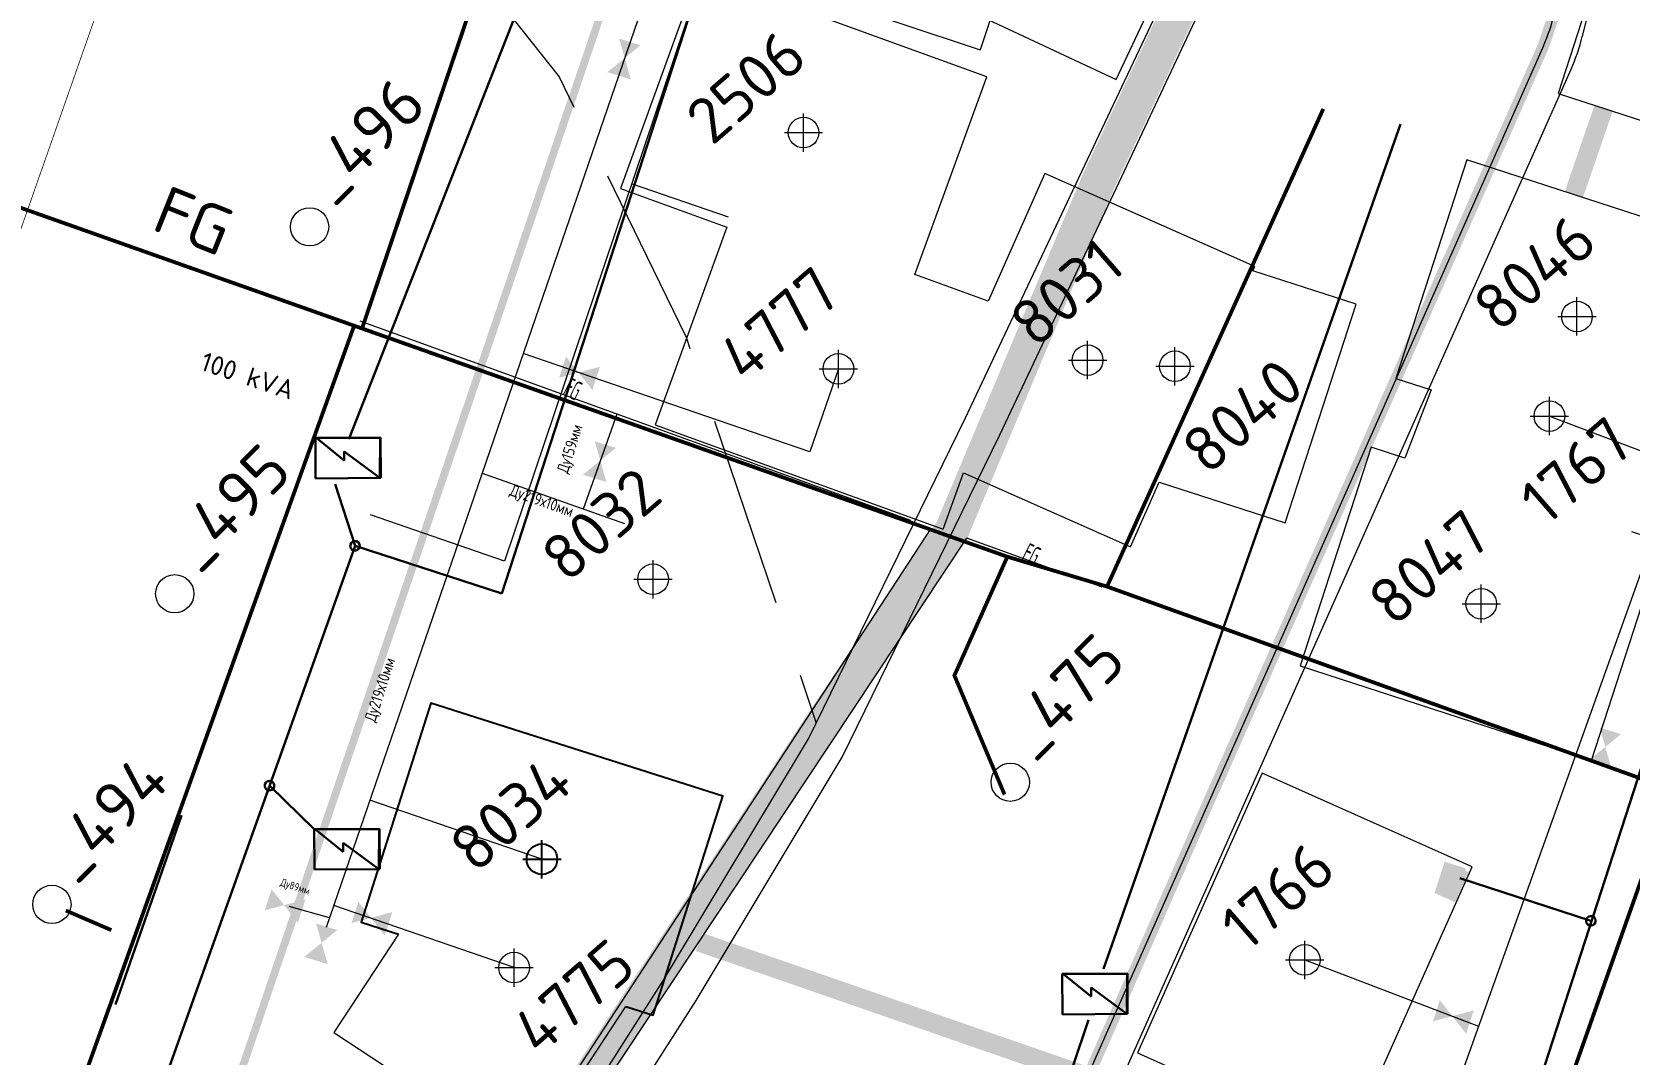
# Model space of a CAD drawing. Header units: millimetres. Extents: x 519 to 9564855, y -810 to 5021775.
# Drawn here: x 9531292.5 to 9531709.6, y 5000441.4 to 5000708.3 of the extents above; entities that cross this region are included whole.
import ezdxf

# ---------------------------------------------------------------- set-up
doc = ezdxf.new("R2010")
doc.units = ezdxf.units.MM
doc.header["$LTSCALE"] = 2
doc.header["$MEASUREMENT"] = 0
doc.header["$PDMODE"] = 2
doc.header["$PDSIZE"] = 5
for name, pattern in [('1', [0]), ('92051501$0$GROUND2', [35, 25, -10]), ('DASHED', [0.75, 0.5, -0.25])]:
    doc.linetypes.add(name, pattern=pattern)
for name, color, linetype in [('Existing roads', 41, 'Continuous'), ('FIBERGLASS', 212, 'Continuous'), ('OilColl&Flowlines', 3, 'Continuous'), ('OLD WELLS(dr.bfr2000)', 24, 'Continuous'), ('ROAD_FIELD', 255, '92051501$0$GROUND2'), ('ROAD_GROUND', 9, 'Continuous'), ('Скважины на 2013 год.', 21, '1'), ('Скважины на 2020 год', 140, 'Continuous'), ('Скважины на 2021 год', 7, 'Continuous'), ('Скважины на 2025 год _ОСМОТР', 5, 'Continuous')]:
    doc.layers.add(name, color=color, linetype=linetype)
for name, color, linetype, lineweight in [('PPLINE_GAS', 4, 'GAS_LINE', 30), ('Скважины на 2022 год', 60, 'Continuous', 13), ('Скважины на 2024 год-125', 10, 'Continuous', 40), ('Электро', 1, 'Continuous', 30), ('Электроснаб', 1, 'Continuous', 18), ('Электроснабжене', 1, 'Continuous', 18)]:
    doc.layers.add(name, color=color, linetype=linetype, lineweight=lineweight)
doc.styles.add('92051501$0$STANDARD', font='simplex.shx')
doc.styles.add('Elect', font='isocpeur.ttf')
doc.styles.get("Standard").update_dxf_attribs({"font": 'isocpeur.ttf', "width": 0.5})
doc.styles.add('STANDARDR', font='romans.shx', dxfattribs={"width": 0.8, "height": 2})
doc.linetypes.add('GAS_LINE', pattern='A,0.5,-0.2,["G",92051501$0$STANDARD,S=0.1,R=0,X=-0.1,Y=-0.05],-0.05', length=0.75)
doc.linetypes.add('WTR_LINE', pattern='A,0.5,-0.2,["W",92051501$0$STANDARD,S=0.1,R=0,X=-0.1,Y=-0.05],-0.05', length=0.75)

msp = doc.modelspace()

# ---------------------------------------------------------------- hatches: boundary and pattern name
at = {"layer": 'Скважины на 2013 год.', "linetype": 'ByBlock', "lineweight": 0, "ltscale": 5}
h = msp.add_hatch(color=5, dxfattribs=at)
h.set_gradient(color1=(0, 0, 255), color2=(5, 5, 255), one_color=1, tint=0.51, name='INVCYLINDER')
h.paths.add_polyline_path([(9531451.41102, 5000704.7907), (9531442.77864, 5000697.78176), (9531448.89538, 5000695.89475), (9531445.86934, 5000706.50031)])
h = msp.add_hatch(color=5, dxfattribs=at)
h.set_gradient(color1=(0, 0, 255), color2=(5, 5, 255), one_color=1, tint=0.51, name='INVCYLINDER')
h.paths.add_polyline_path([(9531431.98649, 5000623.53139), (9531438.84297, 5000614.77741), (9531440.83696, 5000620.86011), (9531430.17996, 5000618.02054)])
h = msp.add_hatch(color=5, dxfattribs=at)
h.set_gradient(color1=(0, 0, 255), color2=(5, 5, 255), one_color=1, tint=0.51, name='INVCYLINDER')
h.paths.add_polyline_path([(9531445.02528, 5000599.68689), (9531436.3929, 5000592.67794), (9531442.50964, 5000590.79093), (9531439.4836, 5000601.3965)])
h = msp.add_hatch(color=5, dxfattribs=at)
h.set_gradient(color1=(0, 0, 255), color2=(5, 5, 255), one_color=1, tint=0.51, name='INVCYLINDER')
h.paths.add_polyline_path([(9531707.49342, 5000524.95272), (9531698.86103, 5000517.94378), (9531704.97777, 5000516.05677), (9531701.95174, 5000526.66233)])
h = msp.add_hatch(color=3, dxfattribs=at)
h.set_gradient(color1=(0, 255, 0), color2=(5, 255, 5), one_color=1, tint=0.51, name='INVCYLINDER')
h.paths.add_polyline_path([(9531355.08794, 5000484.4705), (9531361.94442, 5000475.71652), (9531363.93841, 5000481.79923), (9531353.28141, 5000478.95965)])
h = msp.add_hatch(color=3, dxfattribs=at)
h.set_gradient(color1=(0, 255, 0), color2=(5, 255, 5), one_color=1, tint=0.51, name='INVCYLINDER')
h.paths.add_polyline_path([(9531377.77142, 5000481.15657), (9531384.6279, 5000472.40259), (9531386.62189, 5000478.48529), (9531375.96489, 5000475.64572)])
h = msp.add_hatch(color=3, dxfattribs=at)
h.set_gradient(color1=(0, 255, 0), color2=(5, 255, 5), one_color=1, tint=0.51, name='INVCYLINDER')
h.paths.add_polyline_path([(9531372.2461, 5000473.80994), (9531363.61371, 5000466.801), (9531369.73045, 5000464.91399), (9531366.70442, 5000475.51955)])
h = msp.add_hatch(color=3, dxfattribs=at)
h.set_gradient(color1=(0, 255, 0), color2=(5, 255, 5), one_color=1, tint=0.51, name='INVCYLINDER')
h.paths.add_polyline_path([(9531660.18918, 5000455.48686), (9531667.04566, 5000446.73289), (9531669.03965, 5000452.81559), (9531658.38265, 5000449.97602)])
at = {"layer": 'Электроснаб', "linetype": 'ByBlock', "lineweight": 0}
msp.add_hatch(color=1, dxfattribs=at).paths.add_polyline_path([(9531658.78647, 5000483.46657), (9531664.40884, 5000481.64051), (9531667.07098, 5000489.83715), (9531661.44861, 5000491.66321)])
at = {"layer": 'Электроснабжене', "linetype": 'ByBlock', "lineweight": 0}
msp.add_hatch(color=1, dxfattribs=at).paths.add_polyline_path([(9531658.78779, 5000483.46519), (9531664.1918, 5000481.06891), (9531667.68526, 5000488.94721), (9531662.28124, 5000491.3435)])

# ---------------------------------------------------------------- linework, layer by layer
at = {"color": 4, "lineweight": 0}
for p, q in [((9531522.003, 5000580.773, -24.56), (9531378.19079, 5000632.7678)), ((9531571.971, 5000563.351, -24.779), (9531536.633, 5000576.075, -24.622))]:
    msp.add_line(p, q, dxfattribs=at)
at = {"color": 32, "lineweight": 0}
for p, q in [((9531345.94216, 5000301.24808, -24.976), (9531527.29532, 5000578.67999)), ((9531352.75547, 5000299.12803, -24.764), (9531536.633, 5000576.075, -24.622))]:
    msp.add_line(p, q, dxfattribs=at)
at = {"color": 5, "linetype": 'WTR_LINE', "lineweight": 0, "ltscale": 100, "const_width": 2}
msp.add_lwpolyline([(9527059.994, 5002488.058), (9527832.679, 5002214.15), (9528541.641, 5001967.805), (9529684.446, 5001530.752), (9530702.239, 5001171.723), (9531496.57, 5000875.96), (9531289.842, 5000268.677), (9531235.995, 5000198.308)], dxfattribs=at)
at = {"color": 6, "linetype": 'ByBlock', "lineweight": 0, "ltscale": 5, "const_width": 1}
msp.add_lwpolyline([(9530211.4688, 5001062.5142), (9530204.48, 5001045.33), (9531005.1512, 5000751.7121), (9531170.4258, 5000704.4931), (9531547.2339, 5000571.2741), (9531573.2724, 5000563.4791), (9531746.2514, 5000501.3054), (9532131.7479, 5000365.3913)], dxfattribs=at)
for points, elevation in [([(9531429.4533, 5000839.6681), (9531446.8087, 5000831.8775), (9531378.70441, 5000630.85703)], -0.3062), ([(9531573.2724, 5000563.4791), (9531629.743, 5000688.188)], -0.6491), ([(9531279.9581, 5000362.5301), (9531376.64183, 5000631.58624)], 1.5475), ([(9531546.5003, 5000509.1673), (9531533.4038, 5000540.2612), (9531547.2339, 5000571.2741)], -0.352), ([(9531693.5044, 5000352.6041), (9531680.8183, 5000396.5222), (9531721.05842, 5000510.36049)], -0.5946), ([(9531313.23672, 5000473.78904), (9531301.3497, 5000478.8979)], 1.5475)]:
    msp.add_lwpolyline(points, dxfattribs=dict(at, elevation=elevation))
at = {"layer": 'Existing roads', "lineweight": 0, "const_width": 5}
msp.add_lwpolyline([(9531695.18762, 5000665.80782), (9531702.94566, 5000688.38184)], dxfattribs=at)
at = {"layer": 'Existing roads', "lineweight": 0, "const_width": 5, "elevation": -24.67163}
msp.add_lwpolyline([(9531466.67878, 5000470.71352), (9532119.97484, 5000244.47268)], dxfattribs=at)
at = {"layer": 'FIBERGLASS', "lineweight": 0}
msp.add_line((9531687.23701, 5000704.64662, 0), (9531552.66612, 5000400.83137, 0), dxfattribs=at)
at = {"layer": 'FIBERGLASS', "linetype": 'DASHED', "lineweight": 0, "ltscale": 0.07, "const_width": 3, "elevation": 0}
msp.add_lwpolyline([(9531445.63554, 5000134.93508), (9531453.49473, 5000148.15449), (9531449.60856, 5000150.46489), (9531470.33504, 5000210.90981), (9531511.62837, 5000306.16539), (9531598.86686, 5000505.13692), (9531687.23701, 5000704.64662), (9531690.12365, 5000713.15835), (9531775.3157, 5001066.34806), (9531771.80796, 5001073.56077), (9531049.66614, 5001321.27015), (9531118.61306, 5001522.42529), (9531116.27538, 5001523.22654)], dxfattribs=at)
at = {"layer": 'FIBERGLASS', "linetype": 'ByBlock', "lineweight": 0, "ltscale": 50, "const_width": 0.2, "elevation": 0}
msp.add_lwpolyline([(9531471.80978, 5001176.46627), (9531075.60101, 5000046.48218), (9531034.33262, 5000031.22046), (9530859.14665, 4999502.46018), (9530831.87834, 4999421.87246)], dxfattribs=at)
at = {"layer": 'FIBERGLASS', "lineweight": 0}
msp.add_arc((9531641.52088, 5000724.89596, -0.00128), 50, 336.109695, 346.422987, dxfattribs=at)
at = {"layer": 'OilColl&Flowlines', "color": 1, "linetype": 'ByBlock', "lineweight": 0, "ltscale": 5}
for p, q in [((9531474.05136, 5000742.52092), (9531415.88527, 5000570.09461)), ((9531474.43367, 5000659.9198), (9531449.11654, 5000668.60468)), ((9531415.88527, 5000570.09461), (9531380.9184, 5000582.19081, 0))]:
    msp.add_line(p, q, dxfattribs=at)
at = {"layer": 'OLD WELLS(dr.bfr2000)', "lineweight": 0}
for centre in [(9531365, 5000657.4), (9531329.8, 5000561.6), (9531548, 5000512.4), (9531297.7, 5000480.5)]:
    msp.add_circle(centre, 5, dxfattribs=at)
at = {"layer": 'PPLINE_GAS', "linetype": 'GAS_LINE', "lineweight": 0, "ltscale": 20}
msp.add_line((9531786.94126, 5001077.55261), (9531697.37095, 5000707.12508, 0), dxfattribs=at)
at = {"layer": 'PPLINE_GAS', "linetype": 'GAS_LINE', "lineweight": 0, "ltscale": 20, "elevation": 0}
msp.add_lwpolyline([(9531560.5351, 5000397.61169), (9531694.45265, 5000698.54833)], dxfattribs=at)
at = {"layer": 'PPLINE_GAS', "linetype": 'GAS_LINE', "lineweight": 0, "ltscale": 20}
msp.add_arc((9531648.77154, 5000718.87654, 0.01632), 50, 336.0108177, 346.4066547, dxfattribs=at)
at = {"layer": 'ROAD_FIELD', "lineweight": 0, "flags": 128}
msp.add_lwpolyline([(9531404.55139, 5000728.86782), (9531430.14479, 5000696.59933), (9531463.33, 5000628.608), (9531497.34678, 5000527.83576)], dxfattribs=at)
at = {"layer": 'ROAD_GROUND', "linetype": 'Continuous', "lineweight": 0}
for points in [[(9531319.96568, 5000232.92606), (9531319.96568, 5000233.47798), (9531363.14819, 5000310.08282), (9531379.31057, 5000335.68163), (9531405.03311, 5000378.9195), (9531430.41695, 5000418.34975), (9531457.43521, 5000460.72156), (9531495.34363, 5000523.73686), (9531536.22426, 5000607.38798), (9531566.693, 5000671.82187), (9531589.20168, 5000719.64021), (9531610.38219, 5000764.29912), (9531634.2895, 5000815.91443), (9531634.58964, 5000816.55197)], [(9531329.96568, 5000230.85359), (9531371.737, 5000304.955), (9531387.837, 5000330.455), (9531413.537, 5000373.655), (9531438.837, 5000412.955), (9531465.937, 5000455.455), (9531504.137, 5000518.955), (9531545.237, 5000603.055), (9531575.737, 5000667.555), (9531598.237, 5000715.355), (9531619.437, 5000760.055), (9531643.337, 5000811.655), (9531644.4284, 5000813.97326)]]:
    msp.add_lwpolyline(points, dxfattribs=at)
at = {"layer": 'ROAD_GROUND', "color": 8, "lineweight": 0, "const_width": 9}
msp.add_lwpolyline([(9531398.49855, 5000164.2919), (9531368.51893, 5000186.98641), (9531349.66869, 5000214.54586), (9531341.09689, 5000250.60011), (9531344.51852, 5000285.43364), (9531354.89363, 5000308.6504), (9531498.42548, 5000527.1004), (9531532.67785, 5000578.01291), (9531571.21687, 5000669.69242), (9531593.72246, 5000717.50418), (9531614.91914, 5000762.19768), (9531638.81989, 5000813.79883), (9531639.11339, 5000814.42226)], dxfattribs=at)
at = {"layer": 'Скважины на 2013 год.', "color": 3, "linetype": 'ByBlock', "lineweight": 0, "ltscale": 5}
for p, q in [((9531482.09837, 5000802.75753), (9531369.33813, 5000474.43829)), ((9531552.2, 5000740), (9531540.12364, 5000703.63835)), ((9531457.48263, 5000731.08493), (9531540.12364, 5000703.63835)), ((9531495.65513, 5000598.62308), (9531420.81665, 5000624.32613)), ((9531503.1, 5000620.3), (9531495.65513, 5000598.62308)), ((9531730.79362, 5000617.77991), (9531587.03813, 5000216.31531)), ((9531445.22921, 5000608.5303, -11.4487), (9531436.45668, 5000583.71995, 0)), ((9531688.8, 5000608), (9531722.67484, 5000595.10667)), ((9531410.07437, 5000593.04829), (9531447.22525, 5000579.91236)), ((9531425.7, 5000492.3), (9531380.77217, 5000507.73033)), ((9531370.22182, 5000477.01131), (9531359.7057, 5000479.92321)), ((9531418.4, 5000464), (9531371.30791, 5000480.17363)), ((9531624.9, 5000466), (9531670.26221, 5000448.7344))]:
    msp.add_line(p, q, dxfattribs=at)
at = {"layer": 'Скважины на 2013 год.', "color": 0, "linetype": 'ByBlock', "lineweight": 0}
for points in [[(9531517.38743, 5000759.9721), (9531503.24303, 5000729.84051), (9531575.66106, 5000695.84597), (9531593.48811, 5000733.82264)], [(9531473.99107, 5000657.3466), (9531455.26579, 5000605.74362), (9531530.46771, 5000578.45495), (9531535.81948, 5000593.20332)], [(9531542.22006, 5000638.0185), (9531523.10893, 5000644.9534)], [(9531657.8955, 5000614.83704), (9531651.04469, 5000597.02774)], [(9531388.24575, 5000472.74995), (9531371.35193, 5000447.0743), (9531421.47521, 5000414.09466), (9531447.6185, 5000453.82788)]]:
    msp.add_lwpolyline(points, dxfattribs=at)
msp.add_lwpolyline([(9531613.81755, 5000514.75633), (9531581.19701, 5000441.70908), (9531635.98245, 5000417.24367), (9531668.60299, 5000490.29092)], close=True, dxfattribs=at)
for centre in [(9531503.1, 5000620.3), (9531688.8, 5000608), (9531624.9, 5000466), (9531418.4, 5000464)]:
    msp.add_circle(centre, 4, dxfattribs=at)
for p in [(9531503.1, 5000620.3), (9531688.8, 5000608), (9531624.9, 5000466), (9531418.4, 5000464)]:
    msp.add_point(p, dxfattribs=at)
at = {"layer": 'Скважины на 2020 год', "color": 0, "linetype": 'ByBlock', "lineweight": 0}
msp.add_lwpolyline([(9531523.10893, 5000644.9534), (9531541.83421, 5000696.55638), (9531466.63229, 5000723.84505), (9531446.16579, 5000667.44362), (9531473.99107, 5000657.3466)], dxfattribs=at)
msp.add_circle((9531494, 5000682), 4, dxfattribs=at)
msp.add_point((9531494, 5000682), dxfattribs=at)
at = {"layer": 'Скважины на 2021 год', "lineweight": 0}
for centre in [(9531696, 5000634), (9531454.7, 5000565.4), (9531671, 5000559)]:
    msp.add_circle(centre, 4, dxfattribs=at)
for p in [(9531696, 5000634), (9531454.7, 5000565.4), (9531671, 5000559)]:
    msp.add_point(p, dxfattribs=at)
at = {"layer": 'Скважины на 2022 год', "color": 0, "linetype": 'ByBlock', "lineweight": 0}
msp.add_lwpolyline([(9531698.17324, 5000713.97396), (9531691.10762, 5000692.22825), (9531748.17102, 5000673.68723), (9531762.39983, 5000717.479)], dxfattribs=at)
at = {"layer": 'Скважины на 2022 год', "color": 0, "lineweight": 0}
for points in [[(9531716.24257, 5000595.87892), (9531724.77175, 5000593.10762), (9531743.31277, 5000650.17102), (9531667.22825, 5000674.89238), (9531648.68723, 5000617.82898), (9531657.8955, 5000614.83704)], [(9531586.90181, 5000590.77069), (9531619.77175, 5000580.10762), (9531638.31277, 5000637.17102), (9531611.35804, 5000645.91491)], [(9531651.04469, 5000597.02774), (9531642.22825, 5000599.89238), (9531623.68723, 5000542.82898), (9531699.77175, 5000518.10762), (9531718.31277, 5000575.17102), (9531710.35435, 5000577.75686)]]:
    msp.add_lwpolyline(points, dxfattribs=at)
msp.add_circle((9531591, 5000621), 4, dxfattribs=at)
msp.add_point((9531591, 5000621), dxfattribs=at)
at = {"layer": 'Скважины на 2024 год-125', "color": 0, "linetype": 'ByBlock', "lineweight": 0}
for points in [[(9531611.35804, 5000645.91491), (9531611.84056, 5000647.00291), (9531556.99257, 5000671.32775), (9531542.22006, 5000638.0185)], [(9531535.81948, 5000593.20332), (9531579.40743, 5000573.87225), (9531586.90181, 5000590.77069)]]:
    msp.add_lwpolyline(points, dxfattribs=at)
msp.add_circle((9531568.2, 5000622.6), 4, dxfattribs=at)
msp.add_point((9531568.2, 5000622.6), dxfattribs=at)
at = {"layer": 'Скважины на 2025 год _ОСМОТР', "color": 0, "linetype": 'ByBlock', "lineweight": -2, "ltscale": 50}
msp.add_lwpolyline([(9531447.6185, 5000453.82788), (9531454.70178, 5000451.57044), (9531472.92087, 5000508.73743), (9531396.69822, 5000533.02956), (9531378.47913, 5000475.86257), (9531388.24575, 5000472.74995)], dxfattribs=at)
msp.add_circle((9531425.7, 5000492.3), 4, dxfattribs=at)
msp.add_point((9531425.7, 5000492.3), dxfattribs=at)
at = {"layer": 'Электро'}
for p, q in [((9531463.36715, 5000826.01787, 0), (9531375.23077, 5000601.95463, 0)), ((9531472.05298, 5000736.7131), (9531415.17705, 5000561.66697)), ((9531769.78319, 5000692.11631), (9531649.51197, 5000320.90615, 0)), ((9531572.32888, 5000463.70369, 0), (9531649.94854, 5000684.20776, 0)), ((9531366.50693, 5000602.3029, 0), (9531383.55536, 5000602.40723, 0)), ((9531366.57163, 5000591.73055, 0), (9531366.50693, 5000602.3029, 0)), ((9531383.45811, 5000602.30878, 0), (9531366.86251, 5000602.20722, 0)), ((9531366.86251, 5000602.20722, 0), (9531374.07429, 5000596.37999, 0)), ((9531374.07429, 5000596.37999, 0), (9531374.05975, 5000598.75522, 0)), ((9531374.05975, 5000598.75522, 0), (9531383.38442, 5000591.86632, 0)), ((9531383.38442, 5000591.86632, 0), (9531383.45811, 5000602.30878, 0)), ((9531383.55536, 5000602.40723, 0), (9531383.62006, 5000591.83488, 0)), ((9531383.62006, 5000591.83488, 0), (9531366.57163, 5000591.73055, 0)), ((9531371.7107, 5000590.17537, 0), (9531376.87169, 5000574.11353, 0)), ((9531376.87169, 5000574.11353, 0), (9531261.87295, 5000251.78765, 0)), ((9531415.17705, 5000561.66697), (9531376.87169, 5000574.11314)), ((9531354.62538, 5000511.49832, 0), (9531366.23671, 5000500.14733, 0)), ((9531331.5188, 5000503.68516, 0), (9531314.30189, 5000454.36814, 0)), ((9531366.23671, 5000500.14733, 0), (9531383.28525, 5000500.23287, 0)), ((9531366.28976, 5000489.57492, 0), (9531366.23671, 5000500.14733, 0)), ((9531383.18788, 5000500.13453, 0), (9531366.59218, 5000500.05126, 0)), ((9531366.59218, 5000500.05126, 0), (9531373.79753, 5000494.21608, 0)), ((9531383.10268, 5000489.69216, 0), (9531383.18788, 5000500.13453, 0)), ((9531383.28525, 5000500.23287, 0), (9531383.33829, 5000489.66046, 0)), ((9531373.79753, 5000494.21608, 0), (9531373.78561, 5000496.59133, 0)), ((9531373.78561, 5000496.59133, 0), (9531383.10268, 5000489.69216, 0)), ((9531383.33829, 5000489.66046, 0), (9531366.28976, 5000489.57492, 0)), ((9531665.40621, 5000487.33329), (9531699.63186, 5000476.21271)), ((9531561.53471, 5000462.37388, 0), (9531578.58314, 5000462.47821, 0)), ((9531561.59941, 5000451.80153, 0), (9531561.53471, 5000462.37388, 0)), ((9531578.48589, 5000462.37976, 0), (9531561.89029, 5000462.2782, 0)), ((9531561.89029, 5000462.2782, 0), (9531569.10207, 5000456.45097, 0)), ((9531578.41219, 5000451.9373, 0), (9531578.48589, 5000462.37976, 0)), ((9531578.58314, 5000462.47821, 0), (9531578.64784, 5000451.90586, 0)), ((9531569.10207, 5000456.45097, 0), (9531569.08753, 5000458.8262, 0)), ((9531569.08753, 5000458.8262, 0), (9531578.41219, 5000451.9373, 0)), ((9531578.64784, 5000451.90586, 0), (9531561.59941, 5000451.80153, 0)), ((9531564.30334, 5000438.15259, 0), (9531568.4187, 5000450.39649))]:
    msp.add_line(p, q, dxfattribs=at)
for centre, start, end in [((9531376.87169, 5000574.11314), 161.9999999, 341.9999999), ((9531376.87169, 5000574.11314), 341.9999999, 161.9999999), ((9531699.63186, 5000476.21271), 162, 342), ((9531699.63186, 5000476.21271), 342, 162)]:
    msp.add_arc(centre, 1.25, start, end, dxfattribs=at)
at = {"layer": 'Электро', "ltscale": 25}
for start, end in [(162, 342), (342, 162)]:
    msp.add_arc((9531354.5286, 5000511.48888, 0), 1.25, start, end, dxfattribs=at)
at = {"layer": 'Электроснаб', "color": 1, "linetype": 'ByBlock', "lineweight": 0}
for p, q in [((9531463.36715, 5000826.01787, 0), (9531375.23077, 5000601.95463, 0)), ((9531472.05298, 5000736.7131), (9531415.17705, 5000561.66697)), ((9531769.78319, 5000692.11631), (9531649.51197, 5000320.90615, 0)), ((9531572.32888, 5000463.70369, 0), (9531649.94854, 5000684.20776, 0)), ((9531366.50693, 5000602.3029, 0), (9531383.55536, 5000602.40723, 0)), ((9531366.57163, 5000591.73055, 0), (9531366.50693, 5000602.3029, 0)), ((9531383.45811, 5000602.30878, 0), (9531366.86251, 5000602.20722, 0)), ((9531366.86251, 5000602.20722, 0), (9531374.07429, 5000596.37999, 0)), ((9531374.07429, 5000596.37999, 0), (9531374.05975, 5000598.75522, 0)), ((9531374.05975, 5000598.75522, 0), (9531383.38442, 5000591.86632, 0)), ((9531383.38442, 5000591.86632, 0), (9531383.45811, 5000602.30878, 0)), ((9531383.55536, 5000602.40723, 0), (9531383.62006, 5000591.83488, 0)), ((9531383.62006, 5000591.83488, 0), (9531366.57163, 5000591.73055, 0)), ((9531371.7107, 5000590.17537, 0), (9531376.87169, 5000574.11353, 0)), ((9531376.87169, 5000574.11353, 0), (9531261.87295, 5000251.78765, 0)), ((9531415.17705, 5000561.66697), (9531376.87169, 5000574.11314)), ((9531354.62538, 5000511.49832, 0), (9531366.23671, 5000500.14733, 0)), ((9531331.5188, 5000503.68516, 0), (9531314.30189, 5000454.36814, 0)), ((9531366.23671, 5000500.14733, 0), (9531383.28525, 5000500.23287, 0)), ((9531366.28976, 5000489.57492, 0), (9531366.23671, 5000500.14733, 0)), ((9531383.18788, 5000500.13453, 0), (9531366.59218, 5000500.05126, 0)), ((9531366.59218, 5000500.05126, 0), (9531373.79753, 5000494.21608, 0)), ((9531383.10268, 5000489.69216, 0), (9531383.18788, 5000500.13453, 0)), ((9531383.28525, 5000500.23287, 0), (9531383.33829, 5000489.66046, 0)), ((9531373.79753, 5000494.21608, 0), (9531373.78561, 5000496.59133, 0)), ((9531373.78561, 5000496.59133, 0), (9531383.10268, 5000489.69216, 0)), ((9531383.33829, 5000489.66046, 0), (9531366.28976, 5000489.57492, 0)), ((9531665.40621, 5000487.33329), (9531699.63186, 5000476.21271)), ((9531561.53471, 5000462.37388, 0), (9531578.58314, 5000462.47821, 0)), ((9531561.59941, 5000451.80153, 0), (9531561.53471, 5000462.37388, 0)), ((9531578.48589, 5000462.37976, 0), (9531561.89029, 5000462.2782, 0)), ((9531561.89029, 5000462.2782, 0), (9531569.10207, 5000456.45097, 0)), ((9531578.41219, 5000451.9373, 0), (9531578.48589, 5000462.37976, 0)), ((9531578.58314, 5000462.47821, 0), (9531578.64784, 5000451.90586, 0)), ((9531569.10207, 5000456.45097, 0), (9531569.08753, 5000458.8262, 0)), ((9531569.08753, 5000458.8262, 0), (9531578.41219, 5000451.9373, 0)), ((9531578.64784, 5000451.90586, 0), (9531561.59941, 5000451.80153, 0)), ((9531564.30334, 5000438.15259, 0), (9531568.4187, 5000450.39649))]:
    msp.add_line(p, q, dxfattribs=at)
for centre, start, end in [((9531376.87169, 5000574.11314), 161.9999999, 341.9999999), ((9531376.87169, 5000574.11314), 341.9999999, 161.9999999), ((9531699.63186, 5000476.21271), 162, 342), ((9531699.63186, 5000476.21271), 342, 162)]:
    msp.add_arc(centre, 1.25, start, end, dxfattribs=at)
at = {"layer": 'Электроснаб', "color": 1, "linetype": 'ByBlock', "lineweight": 0, "ltscale": 25}
for start, end in [(162, 342), (342, 162)]:
    msp.add_arc((9531354.5286, 5000511.48888, 0), 1.25, start, end, dxfattribs=at)
at = {"layer": 'Электроснабжене', "color": 1, "linetype": 'ByBlock', "lineweight": 0}
for p, q in [((9531463.36715, 5000826.01787, 0), (9531375.23077, 5000601.95463, 0)), ((9531472.05298, 5000736.7131), (9531415.17705, 5000561.66697)), ((9531769.78319, 5000692.11631), (9531649.51197, 5000320.90615, 0)), ((9531572.32888, 5000463.70369, 0), (9531649.94854, 5000684.20776, 0)), ((9531366.50693, 5000602.3029, 0), (9531383.55536, 5000602.40723, 0)), ((9531366.57163, 5000591.73055, 0), (9531366.50693, 5000602.3029, 0)), ((9531383.45811, 5000602.30878, 0), (9531366.86251, 5000602.20722, 0)), ((9531366.86251, 5000602.20722, 0), (9531374.07429, 5000596.37999, 0)), ((9531374.07429, 5000596.37999, 0), (9531374.05975, 5000598.75522, 0)), ((9531374.05975, 5000598.75522, 0), (9531383.38442, 5000591.86632, 0)), ((9531383.38442, 5000591.86632, 0), (9531383.45811, 5000602.30878, 0)), ((9531383.55536, 5000602.40723, 0), (9531383.62006, 5000591.83488, 0)), ((9531383.62006, 5000591.83488, 0), (9531366.57163, 5000591.73055, 0)), ((9531371.7107, 5000590.17537, 0), (9531376.87169, 5000574.11353, 0)), ((9531376.87169, 5000574.11353, 0), (9531261.87295, 5000251.78765, 0)), ((9531415.17705, 5000561.66697), (9531376.87169, 5000574.11314)), ((9531354.62538, 5000511.49832, 0), (9531366.23671, 5000500.14733, 0)), ((9531331.5188, 5000503.68516, 0), (9531314.30189, 5000454.36814, 0)), ((9531366.23671, 5000500.14733, 0), (9531383.28525, 5000500.23287, 0)), ((9531366.28976, 5000489.57492, 0), (9531366.23671, 5000500.14733, 0)), ((9531383.18788, 5000500.13453, 0), (9531366.59218, 5000500.05126, 0)), ((9531366.59218, 5000500.05126, 0), (9531373.79753, 5000494.21608, 0)), ((9531383.10268, 5000489.69216, 0), (9531383.18788, 5000500.13453, 0)), ((9531383.28525, 5000500.23287, 0), (9531383.33829, 5000489.66046, 0)), ((9531373.79753, 5000494.21608, 0), (9531373.78561, 5000496.59133, 0)), ((9531373.78561, 5000496.59133, 0), (9531383.10268, 5000489.69216, 0)), ((9531383.33829, 5000489.66046, 0), (9531366.28976, 5000489.57492, 0)), ((9531561.53471, 5000462.37388, 0), (9531578.58314, 5000462.47821, 0)), ((9531561.59941, 5000451.80153, 0), (9531561.53471, 5000462.37388, 0)), ((9531578.48589, 5000462.37976, 0), (9531561.89029, 5000462.2782, 0)), ((9531561.89029, 5000462.2782, 0), (9531569.10207, 5000456.45097, 0)), ((9531578.41219, 5000451.9373, 0), (9531578.48589, 5000462.37976, 0)), ((9531578.58314, 5000462.47821, 0), (9531578.64784, 5000451.90586, 0)), ((9531569.10207, 5000456.45097, 0), (9531569.08753, 5000458.8262, 0)), ((9531569.08753, 5000458.8262, 0), (9531578.41219, 5000451.9373, 0)), ((9531578.64784, 5000451.90586, 0), (9531561.59941, 5000451.80153, 0)), ((9531564.30334, 5000438.15259, 0), (9531568.4187, 5000450.39649))]:
    msp.add_line(p, q, dxfattribs=at)
for centre, start, end in [((9531376.87169, 5000574.11314), 161.9999999, 341.9999999), ((9531376.87169, 5000574.11314), 341.9999999, 161.9999999), ((9531699.63186, 5000476.21271), 162, 342), ((9531699.63186, 5000476.21271), 342, 162)]:
    msp.add_arc(centre, 1.25, start, end, dxfattribs=at)
at = {"layer": 'Электроснабжене', "color": 1, "linetype": 'ByBlock', "lineweight": 0, "ltscale": 25}
for start, end in [(162, 342), (342, 162)]:
    msp.add_arc((9531354.5286, 5000511.48888, 0), 1.25, start, end, dxfattribs=at)

# ---------------------------------------------------------------- texts
at = {"color": 5, "lineweight": 0, "char_height": 5, "attachment_point": 1, "rotation": 333.7856338}
for insert in [(9531433.10884, 5000618.16712), (9531552.89618, 5000574.97177)]:
    msp.add_mtext('FG', dxfattribs=dict(at, insert=insert))
at = {"layer": 'OLD WELLS(dr.bfr2000)', "lineweight": 0, "style": 'Elect'}
for s, p in [(' _496', (9531365, 5000657.4)), (' _495', (9531329.8, 5000561.6)), (' _475', (9531548, 5000512.4)), (' _494', (9531297.7, 5000480.5))]:
    msp.add_text(s, height=12.5, rotation=44.9999999, dxfattribs=at).set_placement(p)
at = {"layer": 'OLD WELLS(dr.bfr2000)', "color": 6, "lineweight": 0, "style": 'Elect'}
msp.add_text('FG', height=12.5, rotation=338.1907379, dxfattribs=at).set_placement((9531323.27807, 5000656.812))
at = {"layer": 'Скважины на 2013 год.', "color": 0, "linetype": 'ByBlock', "lineweight": 0, "style": 'Elect'}
for s, p in [('4777', (9531478.71413, 5000616.33439)), ('1767', (9531687.93409, 5000578.92338)), ('1766', (9531609.79108, 5000467.76497)), ('4775', (9531424.87255, 5000440.56306))]:
    msp.add_text(s, height=12, rotation=41, dxfattribs=at).set_placement(p)
at = {"layer": 'Скважины на 2013 год.', "color": 3, "linetype": 'ByBlock', "lineweight": 0, "ltscale": 5, "attachment_point": 1, "style": 'STANDARDR'}
for s, insert, char_height, rotation in [('{\\Fromans.shx|c204;\\H0.6x;Ду159мм}', (9531429.50422, 5000593.78557), 5, 71.8842223), ('{\\Fromans.shx|c204;\\H0.6x;Ду219х10мм\\Fromans.shx|c0;}', (9531418.04286, 5000590.23077), 5, 340.2693885), ('{\\Fromans.shx|c204;\\H0.6x;Ду219х10мм\\Fromans.shx|c0;}', (9531379.24114, 5000528.82834), 5, 71.8842223), ('{\\Fromans.shx|c204;Ду89мм}', (9531357.83171, 5000487.35127), 2, 341.9015221)]:
    msp.add_mtext(s, dxfattribs=dict(at, insert=insert, char_height=char_height, rotation=rotation))
at = {"layer": 'Скважины на 2020 год', "color": 0, "linetype": 'ByBlock', "lineweight": 0, "style": 'Elect'}
msp.add_text('2506', height=12, rotation=41, dxfattribs=at).set_placement((9531470.13834, 5000678.35512))
at = {"layer": 'Скважины на 2021 год', "lineweight": 0, "style": 'Elect'}
for s, p in [('8046', (9531675.60859, 5000629.41226)), ('8032', (9531432.27056, 5000564.04651)), ('8047', (9531648.20704, 5000552.58674))]:
    msp.add_text(s, height=12, rotation=41, dxfattribs=at).set_placement(p)
at = {"layer": 'Скважины на 2022 год', "color": 0, "lineweight": 0, "style": 'Elect'}
msp.add_text('8040', height=12, rotation=41, dxfattribs=at).set_placement((9531599.54974, 5000592.1617))
at = {"layer": 'Скважины на 2024 год-125', "color": 0, "linetype": 'ByBlock', "lineweight": 0, "style": 'Elect'}
msp.add_text('8031', height=12, rotation=41, dxfattribs=at).set_placement((9531554.60614, 5000625.31398))
at = {"layer": 'Скважины на 2025 год _ОСМОТР', "color": 0, "linetype": 'ByBlock', "lineweight": -2, "style": 'Elect'}
msp.add_text('8034', height=12, rotation=41, dxfattribs=at).set_placement((9531408.31429, 5000488.21474))
at = {"layer": 'Электро'}
msp.add_text('100 kVA', height=5, rotation=341.691556, dxfattribs=at).set_placement((9531336.11857, 5000620.1093, -0.00006))
at = {"layer": 'Электроснаб', "color": 1, "linetype": 'ByBlock', "lineweight": 0}
msp.add_text('100 kVA', height=5, rotation=341.691556, dxfattribs=at).set_placement((9531336.11857, 5000620.1093, -0.00006))
at = {"layer": 'Электроснабжене', "color": 1, "linetype": 'ByBlock', "lineweight": 0}
msp.add_text('100 kVA', height=5, rotation=341.691556, dxfattribs=at).set_placement((9531336.11857, 5000620.1093, -0.00006))

doc.saveas('drawing.dxf')
